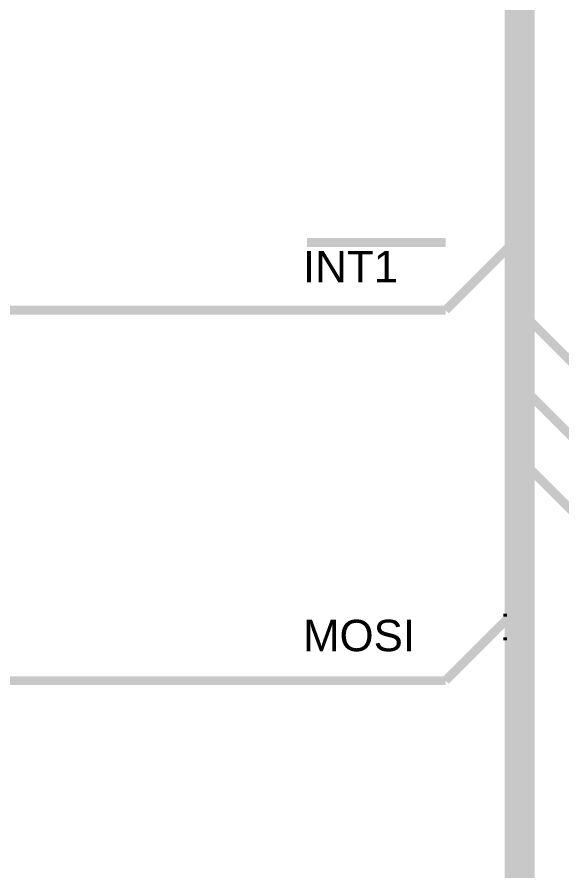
# Model space of a CAD drawing. Header units: millimetres. Extents: x -2024 to 917, y -725 to 13.
# Drawn here: x -1705.99 to -1687.59, y -355.59 to -326.77 of the extents above; entities that cross this region are included whole.
import ezdxf

# ---------------------------------------------------------------- set-up
doc = ezdxf.new("R2010")
doc.units = ezdxf.units.MM
doc.styles.get("Standard").update_dxf_attribs({"font": 'arial.ttf'})

msp = doc.modelspace()

# ---------------------------------------------------------------- linework, layer by layer
at = {"color": 7}
for points, const_width in [([(-1689.021, -279.172), (-1689.021, -474.17)], 1.016), ([(-1691.52, -336.665), (-1689.021, -334.164)], 0.3), ([(-1694.995, -334.38), (-1696.204, -334.38)], 0.3), ([(-1693.787, -334.38), (-1694.995, -334.38)], 0.3), ([(-1692.562, -334.38), (-1693.787, -334.38)], 0.3), ([(-1691.52, -334.38), (-1692.562, -334.38)], 0.3), ([(-1691.52, -336.665), (-1706.515, -336.665)], 0.3), ([(-1686.521, -339.165), (-1689.021, -336.665)], 0.3), ([(-1686.521, -341.666), (-1689.021, -339.165)], 0.3), ([(-1686.521, -344.166), (-1689.021, -341.666)], 0.3), ([(-1691.52, -349.167), (-1689.021, -346.666)], 0.3), ([(-1691.52, -349.167), (-1706.515, -349.167)], 0.3)]:
    msp.add_lwpolyline(points, dxfattribs=dict(at, const_width=const_width))

# ---------------------------------------------------------------- texts
for s, p in [('INT1', (-1696.336, -335.721)), ('MOSI', (-1696.336, -348.173))]:
    msp.add_text(s, height=1.0598, dxfattribs=at).set_placement(p)
for p in [(-1689.451, -347.113), (-1689.451, -347.908)]:
    msp.add_text('.', height=0.795, rotation=90, dxfattribs=at).set_placement(p)

doc.saveas('drawing.dxf')
